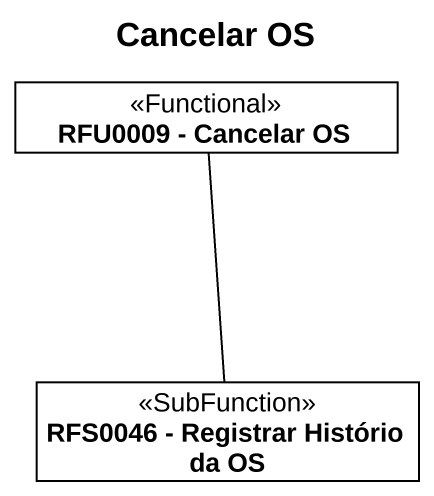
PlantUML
@startuml
title Cancelar OS
hide circle
hide empty members
class "RFU0009 - Cancelar OS" as RFU0009_Cancelar_OS <<Functional>>
class "RFS0046 - Registrar Histório da OS" as RFS0046_Registrar_Histório <<SubFunction>>
RFS0046_Registrar_Histório -up- RFU0009_Cancelar_OS
@enduml
